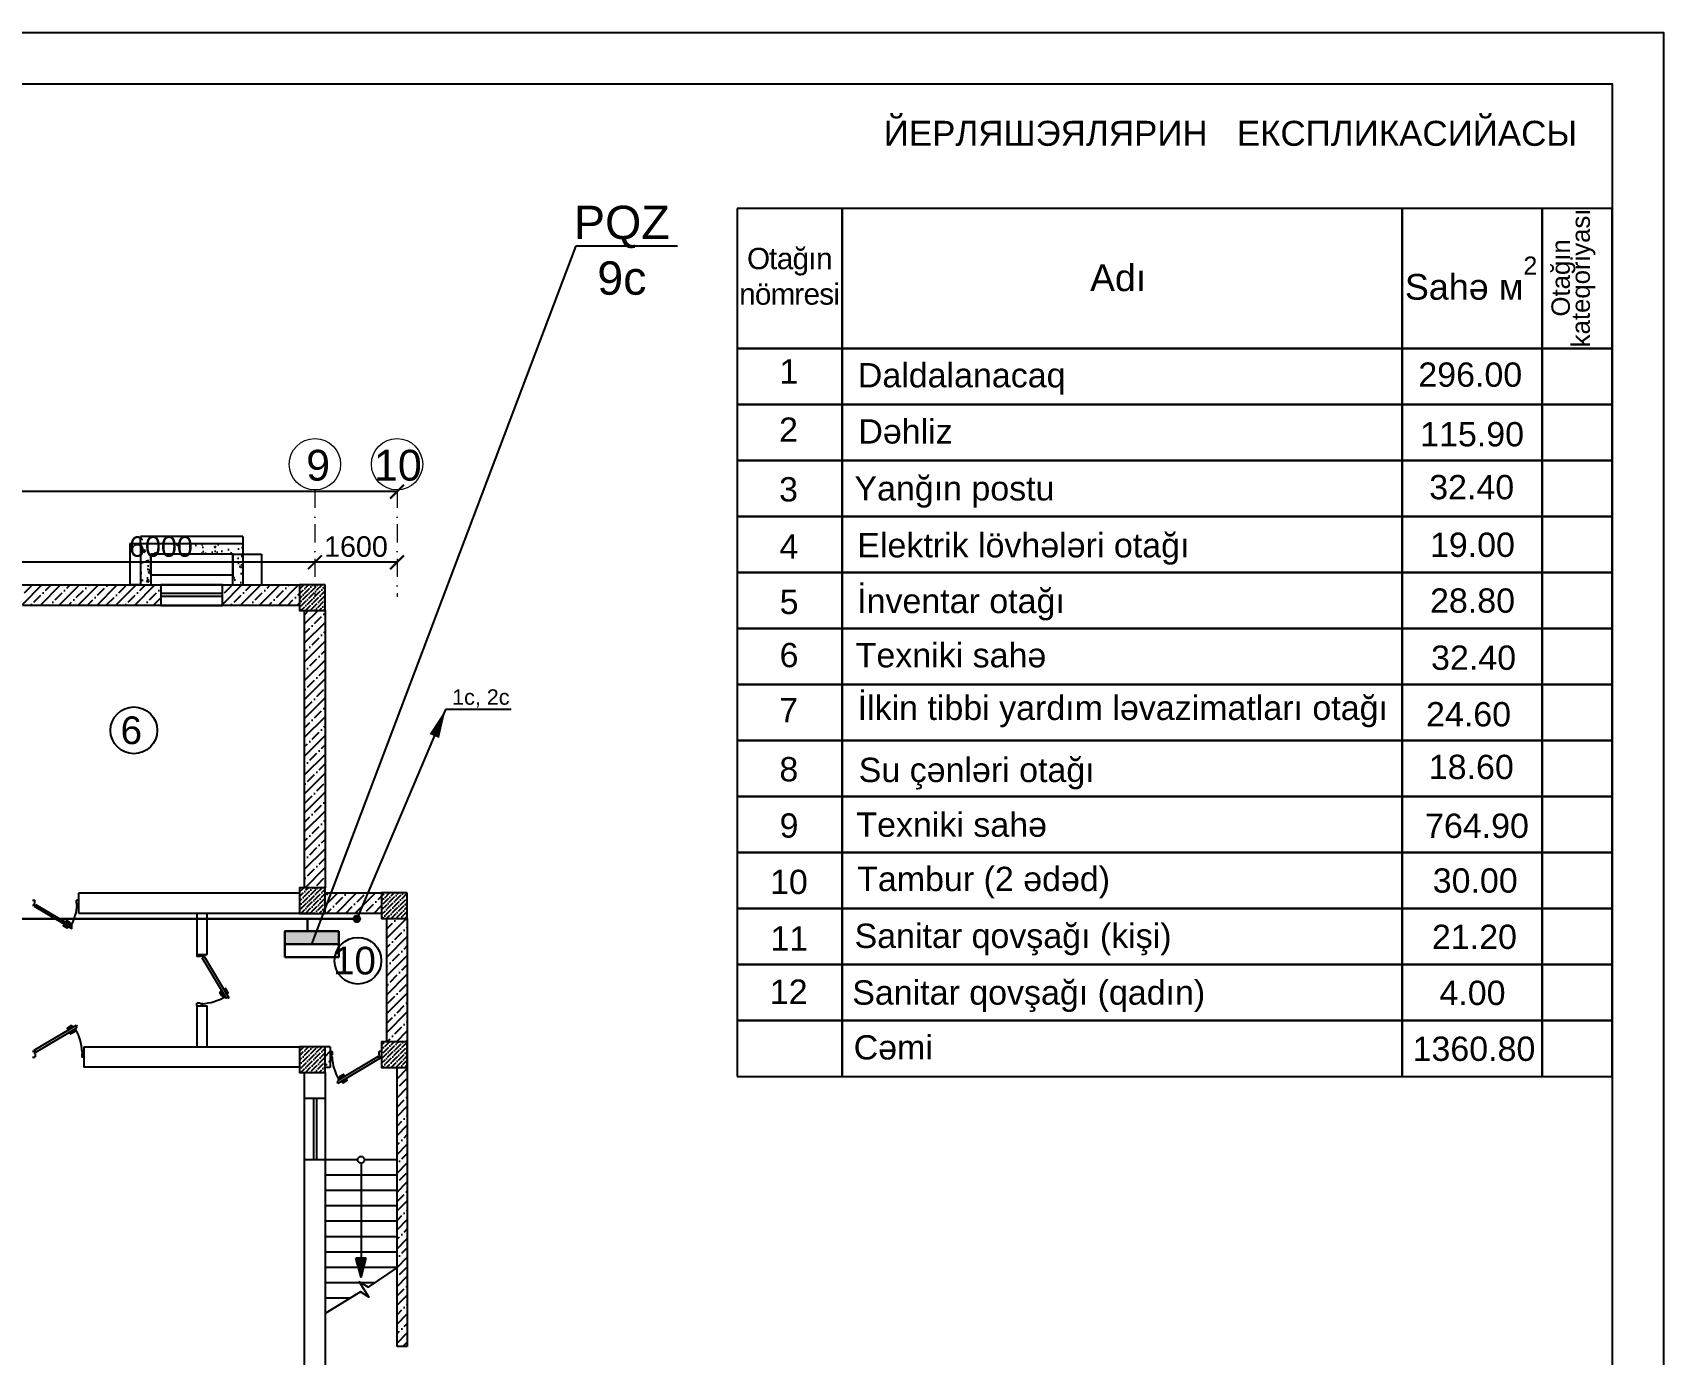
# Model space of a CAD drawing. Header units: millimetres. Extents: x 42452 to 2852333, y -419346 to 834876.
# Drawn here: x 2467468 to 2499242, y 665847 to 691603 of the extents above; entities that cross this region are included whole.
import ezdxf
from ezdxf import colors
from ezdxf.entities.mleader import LeaderData, LeaderLine
from ezdxf.math import Vec2, Vec3

# ---------------------------------------------------------------- set-up
doc = ezdxf.new("R2010")
doc.units = ezdxf.units.MM
doc.linetypes.add('Штрихпунктирная', pattern=[670.277762, 352.777767, -176.388884, 0, -141.111112])
for name, color, linetype, lineweight in [('0_Ном._пера__7', 7, 'Continuous', 60), ('0_Ном._пера__7_Ном._пера__7', 7, 'Continuous', 60), ('c_dv_l x_tti-25_Ном._пера__21_Ном._пера__21', 7, 'Continuous', 30), ('memar', 7, 'Continuous', 25), ('ДВЕРИ', 7, 'Continuous', 5), ('перегородка_Ном._пера__7_Ном._пера__7', 7, 'Continuous', 60), ('размер2_Ном._пера__148', 7, 'Continuous', 50), ('Соедин', 5, 'Continuous', 30), ('Соединение', 5, 'Continuous', 30), ('текст_свет', 5, 'Continuous', 30), ('Шит', 1, 'Continuous', 30), ('шкаф', 1, 'Continuous', 30)]:
    doc.layers.add(name, color=color, linetype=linetype, lineweight=lineweight)
doc.styles.get("Standard").update_dxf_attribs({"font": 'arial.ttf'})
doc.styles.add('СГЕНЕРИР_СТИЛЬ_1', font='arial.ttf')
doc.styles.add('СГЕНЕРИР_СТИЛЬ_6', font='')
doc.styles.get('СГЕНЕРИР_СТИЛЬ_6').set_extended_font_data('Arial AzLat Кириллический', bold=True)
doc.dimstyles.new('ISO-25', dxfattribs={"dimtxt": 2.5, "dimasz": 2.5, "dimexe": 1.25, "dimexo": 0.625, "dimtad": 1, "dimtxsty": 'Standard', "dimcen": 2.5, "dimadec": 0, "dimazin": 0, "dimtfac": 1, "dimtmove": 0, "dimatfit": 3, "dimfxl": 1, "dimarcsym": 0})
doc.dimstyles.new('razmeri a-g', dxfattribs={"dimtxt": 400, "dimasz": 270, "dimexe": 1.25, "dimexo": 0.625, "dimgap": 100, "dimtad": 1, "dimdec": 0, "dimtxsty": 'Standard', "dimblk": 'ARCHTICK', "dimcen": 2.5, "dimadec": 0, "dimazin": 0, "dimtfac": 1, "dimtdec": 0, "dimtmove": 0, "dimatfit": 3, "dimfxl": 1, "dimarcsym": 0})
pattern_1 = [(45, (3113164.77, 2034173.07), (-183.847756, 183.847756), []), (45, (3113072.85, 2034265), (-183.847756, 183.847756), [194.999993, -64.999998, 0, -64.999998])]

# ---------------------------------------------------------------- blocks, each defined once
blk = doc.blocks.new('qapi 700')
at = {"layer": 'ДВЕРИ', "color": 251, "lineweight": 25, "true_color": 0x636466}
for p, q in [((1281620, 90086), (1281659, 90086)), ((1281620, 89997), (1281651, 89997)), ((1281651, 89997), (1281651, 90034)), ((1281651, 90034), (1281659, 90034)), ((1281659, 90034), (1281659, 90086)), ((1282368, 90010), (1281735, 89633)), ((1282395, 89980), (1281741, 89591)), ((1282382, 89987), (1282368, 90010)), ((1282420, 90086), (1282380, 90086)), ((1282380, 90034), (1282380, 90085)), ((1282388, 90034), (1282380, 90034)), ((1282388, 89991), (1282382, 89987)), ((1282388, 89997), (1282388, 90034)), ((1282420, 89997), (1282388, 89997)), ((1282420, 89997), (1282388, 89997)), ((1282395, 89980), (1282388, 89991)), ((1281812, 89685), (1281762, 89656)), ((1281776, 89665), (1281770, 89676)), ((1281775, 89698), (1281826, 89728)), ((1281792, 89676), (1281793, 89674)), ((1281835, 89712), (1281794, 89687)), ((1281814, 89681), (1281812, 89685)), ((1281836, 89725), (1281838, 89722)), ((1281733, 89605), (1281747, 89613)), ((1281741, 89591), (1281733, 89605)), ((1281747, 89613), (1281735, 89633)), ((1281762, 89656), (1281765, 89651)), ((1281785, 89617), (1281787, 89613)), ((1281787, 89613), (1281837, 89642)), ((1281802, 89622), (1281809, 89609)), ((1281820, 89629), (1281818, 89631)), ((1281872, 89650), (1281831, 89626)), ((1281831, 89604), (1281881, 89634)), ((1281837, 89642), (1281835, 89646)), ((1281884, 89645), (1281883, 89647))]:
    blk.add_line(p, q, dxfattribs=at)
for centre, radius, start, end in [((1282471, 90052), 821, 183.4077, 209.5706), ((1281783, 89684), 15.9, 120.7133, 210.7133), ((1281798, 89680), 7.94, 120.7133, 210.7133), ((1281830, 89721), 7.94, 30.7133, 120.7133), ((1281831, 89718), 7.94, 300.7133, 30.7133), ((1281823, 89617), 15.9, 210.7133, 300.7133), ((1281827, 89633), 7.94, 210.7133, 300.7133), ((1281876, 89643), 7.94, 30.7133, 120.7133), ((1281877, 89641), 7.94, 300.7133, 30.7133)]:
    blk.add_arc(centre, radius, start, end, dxfattribs=at)
blk = doc.blocks.new('*D93')
at = {"layer": 'Defpoints', "color": 0, "lineweight": 30, "transparency": 16777216}
for p in [(2469568, 681782), (2469568, 681640), (2471568, 681640)]:
    blk.add_point(p, dxfattribs=at)
at = {"layer": 'memar', "color": 0, "lineweight": -2, "transparency": 16777216}
for p, q in [((2469568, 681641), (2469568, 681783)), ((2471566, 681782), (2469571, 681782)), ((2471568, 681641), (2471568, 681783))]:
    blk.add_line(p, q, dxfattribs=at)
at = {"layer": 'memar', "color": 0, "lineweight": 30, "transparency": 16777216}
for points in [[(2469571, 681782), (2469571, 681782), (2469568, 681782)], [(2471566, 681782), (2471566, 681782), (2471568, 681782)]]:
    blk.add_solid(points, dxfattribs=at)
at = {"layer": 'memar', "color": 0, "lineweight": 25, "transparency": 16777216, "insert": (2470568, 681784), "char_height": 2.5, "attachment_point": 5}
blk.add_mtext('2000', dxfattribs=at)
blk = doc.blocks.new('*D94')
at = {"layer": 'Defpoints', "color": 0, "lineweight": 30, "transparency": 16777216}
for p in [(2469568, 681640), (2469359, 680840), (2469568, 680840)]:
    blk.add_point(p, dxfattribs=at)
at = {"layer": 'memar', "color": 0, "lineweight": -2, "transparency": 16777216}
for p, q in [((2469568, 681640), (2469357, 681640)), ((2469359, 681638), (2469359, 680843)), ((2469568, 680840), (2469357, 680840))]:
    blk.add_line(p, q, dxfattribs=at)
at = {"layer": 'memar', "color": 0, "lineweight": 30, "transparency": 16777216}
for points in [[(2469358, 681638), (2469359, 681638), (2469359, 681640)], [(2469358, 680843), (2469359, 680843), (2469359, 680840)]]:
    blk.add_solid(points, dxfattribs=at)
at = {"layer": 'memar', "color": 0, "lineweight": 25, "transparency": 16777216, "insert": (2469357, 681240), "char_height": 2.5, "attachment_point": 5, "rotation": 90}
blk.add_mtext('800', dxfattribs=at)
blk = doc.blocks.new('*D95')
at = {"layer": 'Defpoints', "color": 0, "lineweight": 30, "transparency": 16777216}
for p in [(2469768, 681440), (2471368, 681440), (2471368, 681040)]:
    blk.add_point(p, dxfattribs=at)
at = {"layer": 'memar', "color": 0, "lineweight": -2, "transparency": 16777216}
for p, q in [((2469768, 681440), (2469768, 681039)), ((2471368, 681440), (2471368, 681039)), ((2469771, 681040), (2471366, 681040))]:
    blk.add_line(p, q, dxfattribs=at)
at = {"layer": 'memar', "color": 0, "lineweight": 30, "transparency": 16777216}
for points in [[(2469771, 681041), (2469771, 681040), (2469768, 681040)], [(2471366, 681041), (2471366, 681040), (2471368, 681040)]]:
    blk.add_solid(points, dxfattribs=at)
at = {"layer": 'memar', "color": 0, "lineweight": 25, "transparency": 16777216, "insert": (2470568, 681042), "char_height": 2.5, "attachment_point": 5}
blk.add_mtext('1600', dxfattribs=at)
blk = doc.blocks.new('*D96')
at = {"layer": 'Defpoints', "color": 0, "lineweight": 30, "transparency": 16777216}
for p in [(2471368, 681440), (2471368, 680840), (2471925, 680840)]:
    blk.add_point(p, dxfattribs=at)
at = {"layer": 'memar', "color": 0, "lineweight": -2, "transparency": 16777216}
for p, q in [((2471369, 681440), (2471926, 681440)), ((2471925, 681438), (2471925, 680843)), ((2471369, 680840), (2471926, 680840))]:
    blk.add_line(p, q, dxfattribs=at)
at = {"layer": 'memar', "color": 0, "lineweight": 30, "transparency": 16777216}
for points in [[(2471924, 681438), (2471925, 681438), (2471925, 681440)], [(2471924, 680843), (2471925, 680843), (2471925, 680840)]]:
    blk.add_solid(points, dxfattribs=at)
at = {"layer": 'memar', "color": 0, "lineweight": 25, "transparency": 16777216, "insert": (2471923, 681140), "char_height": 2.5, "attachment_point": 5, "rotation": 90}
blk.add_mtext('600', dxfattribs=at)
blk = doc.blocks.new('_ArchTick')
at = {"color": 0, "linetype": 'ByBlock', "const_width": 0.15}
blk.add_lwpolyline([(-0.5, -0.5), (0.5, 0.5)], dxfattribs=at)
blk = doc.blocks.new('*D109')
at = {"layer": 'Defpoints', "color": 0, "lineweight": 30, "transparency": 16777216}
for p in [(2429368, 682659), (2429368, 682659), (2474568, 682659)]:
    blk.add_point(p, dxfattribs=at)
at = {"layer": 'memar', "color": 0, "lineweight": -2, "transparency": 16777216}
for p, q in [((2429368, 682660), (2429368, 682660)), ((2474568, 682659), (2429368, 682659)), ((2474568, 682660), (2474568, 682660))]:
    blk.add_line(p, q, dxfattribs=at)
at = {"layer": 'memar', "color": 0, "lineweight": -2, "transparency": 16777216, "xscale": 270, "yscale": 270, "zscale": 270, "rotation": 180}
blk.add_blockref('_ArchTick', (2429368, 682659), dxfattribs=at)
at = {"layer": 'memar', "color": 0, "lineweight": -2, "transparency": 16777216, "xscale": 270, "yscale": 270, "zscale": 270}
blk.add_blockref('_ArchTick', (2474568, 682659), dxfattribs=at)
at = {"layer": 'memar', "color": 0, "lineweight": 15, "transparency": 16777216, "insert": (2451968, 682963), "char_height": 400, "attachment_point": 5}
blk.add_mtext('45200', dxfattribs=at)
blk = doc.blocks.new('*D77')
at = {"layer": 'Defpoints', "color": 0, "lineweight": 30, "transparency": 16777216}
for p in [(2472968, 681282), (2472968, 681282), (2474568, 681282)]:
    blk.add_point(p, dxfattribs=at)
at = {"layer": 'memar', "color": 0, "lineweight": -2, "transparency": 16777216}
for p, q in [((2472968, 681282), (2472968, 681283)), ((2474568, 681282), (2472968, 681282)), ((2474568, 681282), (2474568, 681283))]:
    blk.add_line(p, q, dxfattribs=at)
at = {"layer": 'memar', "color": 0, "lineweight": -2, "transparency": 16777216, "xscale": 270, "yscale": 270, "zscale": 270, "rotation": 180}
blk.add_blockref('_ArchTick', (2472968, 681282), dxfattribs=at)
at = {"layer": 'memar', "color": 0, "lineweight": -2, "transparency": 16777216, "xscale": 270, "yscale": 270, "zscale": 270}
blk.add_blockref('_ArchTick', (2474568, 681282), dxfattribs=at)
at = {"layer": 'memar', "color": 0, "lineweight": 15, "transparency": 16777216, "insert": (2473768, 681586), "char_height": 400, "attachment_point": 5}
blk.add_mtext('1600', dxfattribs=at)
blk = doc.blocks.new('*D78')
at = {"layer": 'Defpoints', "color": 0, "lineweight": 30, "transparency": 16777216}
for p in [(2466968, 681282), (2466968, 681282), (2472968, 681282)]:
    blk.add_point(p, dxfattribs=at)
at = {"layer": 'memar', "color": 0, "lineweight": -2, "transparency": 16777216}
for p, q in [((2466968, 681282), (2466968, 681283)), ((2472968, 681282), (2466968, 681282)), ((2472968, 681282), (2472968, 681283))]:
    blk.add_line(p, q, dxfattribs=at)
at = {"layer": 'memar', "color": 0, "lineweight": -2, "transparency": 16777216, "xscale": 270, "yscale": 270, "zscale": 270, "rotation": 180}
blk.add_blockref('_ArchTick', (2466968, 681282), dxfattribs=at)
at = {"layer": 'memar', "color": 0, "lineweight": -2, "transparency": 16777216, "xscale": 270, "yscale": 270, "zscale": 270}
blk.add_blockref('_ArchTick', (2472968, 681282), dxfattribs=at)
at = {"layer": 'memar', "color": 0, "lineweight": 15, "transparency": 16777216, "insert": (2469968, 681586), "char_height": 400, "attachment_point": 5}
blk.add_mtext('6000', dxfattribs=at)
blk = doc.blocks.new('ПГ')
at = {"layer": 'Шит'}
blk.add_hatch(color=256, dxfattribs=at).paths.add_polyline_path([(-470, 228), (-470, 3), (470, 3), (470, 228)])
blk.add_line((470, 228), (-470, 228), dxfattribs=at)
blk.add_lwpolyline([(-470, 452), (-470, 3), (470, 3), (470, 452)], close=True, dxfattribs=at)
blk = doc.blocks.new('t')
at = {"layer": 'Соедин', "lineweight": -3}
blk.add_hatch(color=256, dxfattribs=at).paths.add_polyline_path([(-65, 0, 1), (65, 0, 1)])
blk.add_circle((0, 0), 65.1, dxfattribs=at)

msp = doc.modelspace()

# ---------------------------------------------------------------- hatches: boundary and pattern name
at = {"layer": 'memar', "lineweight": 25}
h = msp.add_hatch(dxfattribs=at)
h.set_pattern_fill('AR-CONC', color=256, scale=2)
h.set_pattern_definition([(50, (2462596.13, 535805.5), (364.36934, -31.8782), [38.1, -419.1]), (355, (2462596.13, 535805.5), (-70.4868, 382.1137), [30.48, -335.2812]), (100.45144, (2462626.5, 535802.83), (293.8825, 350.2355), [32.38, -356.1805]), (46.1842, (2462596.13, 535907.1), (542.1581, -84.0847), [57.15, -628.65]), (96.63556, (2462641.3, 535900.1), (474.8083, 494.8522), [48.57, -534.2712]), (351.18415, (2462596.1, 535907.1), (474.8083, 494.8522), [45.72, -502.9195]), (21, (2462646.93, 535881.7), (303.2288, -204.5304), [38.1, -419.1]), (326, (2462646.93, 535881.7), (123.6041, 368.3759), [30.48, -335.28]), (71.45144, (2462672.2, 535864.64), (426.8328, 163.8455), [32.38, -356.1799]), (37.5, (2462596.13, 535805.49), (6.17721, 169.11008), [0, -331.216, 0, -340.36, 0, -336.55]), (7.5, (2462596.13, 535805.49), (133.63933, 200.36115), [0, -194.056, 0, -323.596, 0, -128.27]), (327.5, (2462482.84, 535805.49), (271.18119, -11.45749), [0, -127, 0, -396.24, 0, -525.78]), (317.5, (2462432.04, 535805.49), (296.25836, 50.853), [0, -165.1, 0, -263.144, 0, -373.38])])
h.paths.add_polyline_path([(2469568.32756, 681640.28762), (2471568.32756, 681640.28762), (2471568.32756, 680840.28762), (2471368.32756, 680840.28762), (2471368.32756, 681440.28762), (2469768.32756, 681440.28762), (2469768.32756, 680840.28762), (2469568.32756, 680840.28762)])
at = {"layer": 'memar', "linetype": 'Continuous', "lineweight": 25, "true_color": 0x000000}
h = msp.add_hatch(dxfattribs=at)
h.set_pattern_fill('ЖЕЛЕЗОБЕТОН', color=18, style=0, pattern_type=2)
h.set_pattern_definition(pattern_1)
h.paths.add_polyline_path([(2467267.91228, 680440.28762), (2467267.91228, 680840.28762), (2469968.32757, 680840.28762), (2469968.32757, 680440.28762)])
h = msp.add_hatch(dxfattribs=at)
h.set_pattern_fill('ЖЕЛЕЗОБЕТОН', color=18, style=0, pattern_type=2)
h.set_pattern_definition([(45, (3117065.2, 2034173.07), (-183.847756, 183.847756), []), (45, (3116973.26, 2034265), (-183.847756, 183.847756), [194.999993, -64.999998, 0, -64.999998])])
h.paths.add_polyline_path([(2471168.32756, 680440.28762), (2471168.32756, 680840.28762), (2472667.71721, 680840.28762), (2472667.71721, 680440.28762)])
at = {"layer": 'memar', "lineweight": 25}
h = msp.add_hatch(dxfattribs=at)
h.set_pattern_fill('ANSI36', color=256, scale=500)
h.set_pattern_definition([(45, (795899.32, 2963253.95), (33.1456304, 121.533978), [156.25, -31.25, 0, -31.25])])
h.paths.add_polyline_path([(2472667.71721, 680840.28762), (2472667.71721, 680340.28762), (2473167.71721, 680340.28762), (2473167.71721, 680840.28762)])
at = {"layer": 'memar', "linetype": 'Continuous', "lineweight": 25, "true_color": 0x000000}
h = msp.add_hatch(dxfattribs=at)
h.set_pattern_fill('ЖЕЛЕЗОБЕТОН', color=18, style=0, pattern_type=2)
h.set_pattern_definition(pattern_1)
h.paths.add_polyline_path([(2472768.08844, 680340.28762), (2473168.08844, 680340.28762), (2473168.08844, 674940.28193), (2472768.08844, 674940.28193)])
at = {"layer": 'memar', "lineweight": 25}
h = msp.add_hatch(dxfattribs=at)
h.set_pattern_fill('ANSI36', color=256, scale=500)
h.set_pattern_definition([(45, (795899.14, 2957353.946), (33.1456304, 121.533978), [156.25, -31.25, 0, -31.25])])
h.paths.add_polyline_path([(2472667.89352, 674940.28193), (2472667.89352, 674440.28193), (2473167.89352, 674440.28193), (2473167.89352, 674940.28193)])
at = {"layer": 'memar', "linetype": 'Continuous', "lineweight": 25, "true_color": 0x000000}
h = msp.add_hatch(dxfattribs=at)
h.set_pattern_fill('ЖЕЛЕЗОБЕТОН', color=18, style=0, pattern_type=2)
h.set_pattern_definition(pattern_1)
h.paths.add_polyline_path([(2473167.89352, 674440.28193), (2473167.89352, 674840.28193), (2474267.89352, 674840.28193), (2474267.89352, 674440.28193)])
at = {"layer": 'memar', "lineweight": 25}
h = msp.add_hatch(dxfattribs=at)
h.set_pattern_fill('ANSI36', color=256, scale=500)
h.set_pattern_definition([(45, (794298.95, 2957253.946), (33.1456304, 121.533978), [156.25, -31.25, 0, -31.25])])
h.paths.add_polyline_path([(2474268.08844, 674840.28193), (2474268.08844, 674340.28193), (2474768.08844, 674340.28193), (2474768.08844, 674840.28193)])
at = {"layer": 'memar', "linetype": 'Continuous', "lineweight": 25, "true_color": 0x000000}
h = msp.add_hatch(dxfattribs=at)
h.set_pattern_fill('ЖЕЛЕЗОБЕТОН', color=18, style=0, pattern_type=2)
h.set_pattern_definition([(45, (3157846.5, 2039104.03), (-183.847756, 183.847756), []), (45, (3157754.6, 2039195.95), (-183.847756, 183.847756), [194.999993, -64.999998, 0, -64.999998])])
h.paths.add_polyline_path([(2474768.08844, 674840.28193), (2474768.08844, 674340.28193), (2474767.89352, 674340.28193), (2474767.89352, 674840.08701)])
h = msp.add_hatch(dxfattribs=at)
h.set_pattern_fill('ЖЕЛЕЗОБЕТОН', color=18, style=0, pattern_type=2)
h.set_pattern_definition(pattern_1)
h.paths.add_polyline_path([(2474368.08844, 674340.28193), (2474768.08844, 674340.28193), (2474768.08844, 671940.28193), (2474368.08844, 671940.28193)])
at = {"layer": 'memar', "lineweight": 25}
h = msp.add_hatch(dxfattribs=at)
h.set_pattern_fill('ANSI36', color=256, scale=500)
h.set_pattern_definition([(45, (795899.14, 2954253.946), (33.1456304, 121.533978), [156.25, -31.25, 0, -31.25])])
h.paths.add_polyline_path([(2472667.89352, 671840.28193), (2472667.89352, 671340.28193), (2473167.89352, 671340.28193), (2473167.89352, 671840.28193)])
at = {"layer": 'memar', "linetype": 'Continuous', "lineweight": 25, "true_color": 0x000000}
h = msp.add_hatch(dxfattribs=at)
h.set_pattern_fill('ЖЕЛЕЗОБЕТОН', color=18, style=0, pattern_type=2)
h.set_pattern_definition(pattern_1)
h.paths.add_polyline_path([(2473167.89352, 671840.28192), (2473268.08844, 671840.28192), (2473268.08844, 671555.28193), (2473268.08844, 671440.28193), (2473167.89352, 671440.28193)])
at = {"layer": 'memar', "lineweight": 25}
h = msp.add_hatch(dxfattribs=at)
h.set_pattern_fill('ANSI36', color=256, scale=500)
h.set_pattern_definition([(45, (794299.14, 2954353.946), (33.1456304, 121.533978), [156.25, -31.25, 0, -31.25])])
h.paths.add_polyline_path([(2474267.89352, 671940.28193), (2474267.89352, 671440.28193), (2474767.89352, 671440.28193), (2474767.89352, 671940.28193)])
at = {"layer": 'memar', "linetype": 'Continuous', "lineweight": 25, "true_color": 0x000000}
h = msp.add_hatch(dxfattribs=at)
h.set_pattern_fill('ЖЕЛЕЗОБЕТОН', color=18, style=0, pattern_type=2)
h.set_pattern_definition(pattern_1)
h.paths.add_polyline_path([(2474768.08844, 671940.28193), (2474768.08844, 671440.28193), (2474767.89352, 671440.47685), (2474767.89352, 671940.28193)])
h = msp.add_hatch(dxfattribs=at)
h.set_pattern_fill('ЖЕЛЕЗОБЕТОН', color=18, style=0, pattern_type=2)
h.set_pattern_definition(pattern_1)
h.paths.add_polyline_path([(2474768.08844, 671940.28193), (2474768.08844, 671440.28193), (2474767.89352, 671440.47685), (2474767.89352, 671940.28193)])
h = msp.add_hatch(dxfattribs=at)
h.set_pattern_fill('ЖЕЛЕЗОБЕТОН', color=18, style=0, pattern_type=2)
h.set_pattern_definition(pattern_1)
h.paths.add_polyline_path([(2474568.08844, 671440.28193), (2474768.08844, 671440.28193), (2474768.08844, 666000.28193), (2474568.08844, 666000.28193)])
msp.add_hatch(color=18, dxfattribs=at).paths.add_polyline_path([(2473868.08845, 667348.50288), (2473768.08845, 667721.70788), (2473968.08845, 667721.70788)])

# ---------------------------------------------------------------- linework, layer by layer
at = {"layer": 'c_dv_l x_tti-25_Ном._пера__21_Ном._пера__21', "linetype": 'Continuous', "lineweight": 25, "flags": 128}
for points in [[(2415634.38163, 691602.70891), (2499241.93363, 691602.70891), (2499241.93363, 632480.22571), (2415634.38163, 632480.22571)], [(2419615.69363, 690607.38091), (2498246.60563, 690607.38091), (2498246.60563, 633475.55371), (2419615.69363, 633475.55371)]]:
    msp.add_lwpolyline(points, close=True, dxfattribs=at)
at = {"layer": 'memar', "color": 0, "lineweight": 25}
for p, q in [((2468367.08844, 674440.28193), (2468367.08844, 674840.28193)), ((2470667.89352, 673641.07299), (2470867.89352, 673641.07299)), ((2470667.89352, 672641.07298), (2470867.89352, 672641.07298)), ((2468467.91214, 671841.2567), (2468467.91214, 671441.2567))]:
    msp.add_line(p, q, dxfattribs=at)
at = {"layer": 'memar', "linetype": 'Continuous', "lineweight": 25}
for p, q in [((2473802.28863, 669640.28193), (2473168.08845, 669640.28193)), ((2473868.08845, 669574.48212), (2473868.08845, 667721.70788)), ((2474568.08845, 669640.28193), (2473933.88826, 669640.28193)), ((2474568.08845, 669340.28193), (2473168.08845, 669340.28193)), ((2474568.08845, 669040.28193), (2473168.08845, 669040.28193)), ((2474568.08845, 668740.28193), (2473168.08845, 668740.28193)), ((2474568.08845, 668440.28193), (2473168.08845, 668440.28193)), ((2474568.08845, 668140.28193), (2473168.08845, 668140.28193)), ((2474568.08845, 667840.28193), (2473168.08845, 667840.28193)), ((2473868.08845, 667348.50288), (2473768.08845, 667721.70788)), ((2473968.08845, 667721.70788), (2473768.08845, 667721.70788)), ((2473868.08845, 667348.50288), (2473968.08845, 667721.70788)), ((2474568.08845, 667540.28193), (2473168.08845, 667540.28193)), ((2473845.77328, 667240.28193), (2473168.08845, 667240.28193)), ((2473648.7128, 666940.28193), (2473168.08845, 666940.28193)), ((2474125.11344, 667240.28193), (2473867.98223, 667240.28193))]:
    msp.add_line(p, q, dxfattribs=at)
at = {"layer": 'memar', "linetype": 'Штрихпунктирная', "lineweight": 15, "flags": 128}
for points in [[(2472967.89351, 682692.42895), (2472967.89351, 680607.01451)], [(2474568.08844, 682692.42895), (2474568.08844, 680607.01451)]]:
    msp.add_lwpolyline(points, dxfattribs=at)
at = {"layer": 'memar', "color": 0, "lineweight": 25}
for points in [[(2471568.32756, 680840.28762), (2471568.32756, 681640.28762), (2469568.32756, 681640.28762), (2469568.32756, 680840.28762)], [(2471368.32756, 680840.28762), (2471368.32756, 681440.28762), (2469768.32756, 681440.28762), (2469768.32756, 680840.28762)], [(2431267.71721, 680840.28762), (2472667.71721, 680840.28762)], [(2472667.89352, 680440.28762), (2467267.91228, 680440.28762)], [(2472768.08844, 674940.28193), (2472768.08844, 680340.28762)], [(2473167.89352, 680340.28762), (2473167.89352, 674940.28193)], [(2468367.08844, 674840.28193), (2472667.89352, 674840.28193)], [(2473168.08844, 674840.28193), (2474268.08844, 674840.28193)], [(2472968.08844, 674440.28193), (2468367.08844, 674440.28193)], [(2470667.89352, 674440.28193), (2470667.89352, 673641.07299)], [(2470867.89352, 673641.07299), (2470867.89352, 674440.28193)], [(2474267.89352, 674440.28193), (2473167.89352, 674440.28193)], [(2474368.08844, 671940.28193), (2474368.08844, 674340.28193)], [(2474768.08844, 674340.28193), (2474768.08844, 671440.28193)], [(2470667.89352, 672641.07298), (2470667.89352, 671840.28193)], [(2470867.89352, 671840.28193), (2470867.89352, 672641.07298)], [(2473268.08845, 671840.28193), (2473167.89352, 671840.28193)], [(2473268.08845, 671840.28193), (2473268.08845, 671440.28193)], [(2473268.08845, 671440.28193), (2473167.89352, 671440.28193)], [(2474568.08844, 666000.28193), (2474568.08844, 671440.28193)], [(2474768.08844, 671440.28193), (2474768.08844, 666000.28193)], [(2474768.08844, 666000.28193), (2474568.08844, 666000.28193)]]:
    msp.add_lwpolyline(points, dxfattribs=at)
for points in [[(2471168.32756, 680840.28762), (2469968.32757, 680840.28762), (2469968.32757, 680440.28762), (2471168.32756, 680440.28762)], [(2473167.89352, 670840.45108), (2473167.89352, 669640.45108), (2472767.89352, 669640.45108), (2472767.89352, 670840.45108)]]:
    msp.add_lwpolyline(points, close=True, dxfattribs=at)
at = {"layer": 'memar', "color": 146, "lineweight": 25, "true_color": 0x105689}
for points in [[(2469968.32757, 680671.42503), (2469968.32757, 680621.42503), (2471168.32756, 680621.42503), (2471168.32756, 680671.42503)], [(2472999.03092, 669640.45108), (2472949.03092, 669640.45108), (2472949.03092, 670840.45108), (2472999.03092, 670840.45108)]]:
    msp.add_lwpolyline(points, close=True, dxfattribs=at)
at = {"layer": 'memar', "color": 3, "lineweight": 25}
for points in [[(2473167.71721, 680840.28762), (2472667.71721, 680840.28762), (2472667.71721, 680340.28762), (2473167.71721, 680340.28762)], [(2473167.89352, 674940.28193), (2472667.89352, 674940.28193), (2472667.89352, 674440.28193), (2473167.89352, 674440.28193)], [(2474768.08844, 674840.28193), (2474268.08844, 674840.28193), (2474268.08844, 674340.28193), (2474768.08844, 674340.28193)], [(2473167.89352, 671840.28193), (2472667.89352, 671840.28193), (2472667.89352, 671340.28193), (2473167.89352, 671340.28193)], [(2474767.89352, 671940.28193), (2474267.89352, 671940.28193), (2474267.89352, 671440.28193), (2474767.89352, 671440.28193)]]:
    msp.add_lwpolyline(points, close=True, dxfattribs=at)
at = {"layer": 'memar', "color": 0, "lineweight": 25, "flags": 128}
for points in [[(2468467.91214, 671841.2567), (2472667.89352, 671841.2567)], [(2472667.89352, 671441.2567), (2468467.91214, 671441.2567)], [(2472767.89352, 670845.28193), (2472767.89352, 671340.28193)], [(2473167.89352, 671340.28193), (2473167.89352, 670845.28193)], [(2472767.89352, 665440.28193), (2472767.89352, 669640.45108)], [(2473167.89352, 669640.45108), (2473167.89352, 657640.28193)]]:
    msp.add_lwpolyline(points, dxfattribs=at)
at = {"layer": 'memar', "lineweight": 25}
msp.add_lwpolyline([(2474568.08845, 667540.28193), (2474006.02167, 667159.62832), (2473833.35216, 667260.51557), (2474017.83699, 666959.99517), (2473853.36564, 667065.91515), (2473168.08845, 666645.23407)], dxfattribs=at)
at = {"layer": 'memar', "linetype": 'Continuous', "lineweight": 15}
for centre in [(2472967.89311, 683192.42896), (2474568.08804, 683192.42896)]:
    msp.add_circle(centre, 500, dxfattribs=at)
at = {"layer": 'memar', "color": 0, "lineweight": 25}
for centre in [(2469440.4111, 678007.24707), (2473806.78779, 673518.69458)]:
    msp.add_circle(centre, 454.87332, dxfattribs=at)
at = {"layer": 'memar', "linetype": 'Continuous', "lineweight": 25}
msp.add_circle((2473868.08845, 669640.28193), 65.79981, dxfattribs=at)
at = {"layer": 'размер2_Ном._пера__148', "linetype": 'Continuous', "lineweight": 25, "flags": 128}
for points in [[(2481197.10581, 688172.58068), (2481197.10581, 685444.66071), (2483243.04579, 685444.66071), (2483243.04579, 688172.58068)], [(2483243.04579, 685444.66071), (2494154.72568, 685444.66071), (2494154.72568, 688172.58068), (2483243.04579, 688172.58068)], [(2494154.72568, 688172.58068), (2494154.72568, 685444.66071), (2496882.64565, 685444.66071), (2496882.64565, 688172.58068)], [(2496882.64565, 688172.58068), (2496882.64565, 685444.66071), (2498246.60563, 685444.66071), (2498246.60563, 688172.58068)], [(2481197.10581, 684353.49272), (2483243.04579, 684353.49272), (2483243.04579, 685444.66071), (2481197.10581, 685444.66071)], [(2483243.04579, 684353.49272), (2494154.72568, 684353.49272), (2494154.72568, 685444.66071), (2483243.04579, 685444.66071)], [(2494154.72568, 684353.49272), (2496882.64565, 684353.49272), (2496882.64565, 685444.66071), (2494154.72568, 685444.66071)], [(2496882.64565, 684353.49272), (2498246.60563, 684353.49272), (2498246.60563, 685444.66071), (2496882.64565, 685444.66071)], [(2481197.10581, 683262.32473), (2483243.04579, 683262.32473), (2483243.04579, 684353.49272), (2481197.10581, 684353.49272)], [(2483243.04579, 683262.32473), (2494154.72568, 683262.32473), (2494154.72568, 684353.49272), (2483243.04579, 684353.49272)], [(2494154.72568, 683262.32473), (2496882.64565, 683262.32473), (2496882.64565, 684353.49272), (2494154.72568, 684353.49272)], [(2496882.64565, 683262.32473), (2498246.60563, 683262.32473), (2498246.60563, 684353.49272), (2496882.64565, 684353.49272)], [(2481197.10581, 682171.15674), (2483243.04579, 682171.15674), (2483243.04579, 683262.32473), (2481197.10581, 683262.32473)], [(2483243.04579, 682171.15674), (2494154.72568, 682171.15674), (2494154.72568, 683262.32473), (2483243.04579, 683262.32473)], [(2494154.72568, 682171.15674), (2496882.64565, 682171.15674), (2496882.64565, 683262.32473), (2494154.72568, 683262.32473)], [(2496882.64565, 682171.15674), (2498246.60563, 682171.15674), (2498246.60563, 683262.32473), (2496882.64565, 683262.32473)], [(2481197.10581, 681079.98875), (2483243.04579, 681079.98875), (2483243.04579, 682171.15674), (2481197.10581, 682171.15674)], [(2483243.04579, 681079.98875), (2494154.72568, 681079.98875), (2494154.72568, 682171.15674), (2483243.04579, 682171.15674)], [(2494154.72568, 681079.98875), (2496882.64565, 681079.98875), (2496882.64565, 682171.15674), (2494154.72568, 682171.15674)], [(2496882.64565, 681079.98875), (2498246.60563, 681079.98875), (2498246.60563, 682171.15674), (2496882.64565, 682171.15674)], [(2481197.10581, 679988.82076), (2483243.04579, 679988.82076), (2483243.04579, 681079.98875), (2481197.10581, 681079.98875)], [(2483243.04579, 679988.82076), (2494154.72568, 679988.82076), (2494154.72568, 681079.98875), (2483243.04579, 681079.98875)], [(2494154.72568, 679988.82076), (2496882.64565, 679988.82076), (2496882.64565, 681079.98875), (2494154.72568, 681079.98875)], [(2496882.64565, 679988.82076), (2498246.60563, 679988.82076), (2498246.60563, 681079.98875), (2496882.64565, 681079.98875)], [(2481197.10581, 678897.65277), (2483243.04579, 678897.65277), (2483243.04579, 679988.82076), (2481197.10581, 679988.82076)], [(2483243.04579, 678897.65277), (2494154.72568, 678897.65277), (2494154.72568, 679988.82076), (2483243.04579, 679988.82076)], [(2494154.72568, 678897.65277), (2496882.64565, 678897.65277), (2496882.64565, 679988.82076), (2494154.72568, 679988.82076)], [(2496882.64565, 678897.65277), (2498246.60563, 678897.65277), (2498246.60563, 679988.82076), (2496882.64565, 679988.82076)], [(2481197.10581, 677806.48478), (2483243.04579, 677806.48478), (2483243.04579, 678897.65277), (2481197.10581, 678897.65277)], [(2483243.04579, 677806.48478), (2494154.72568, 677806.48478), (2494154.72568, 678897.65277), (2483243.04579, 678897.65277)], [(2494154.72568, 677806.48478), (2496882.64565, 677806.48478), (2496882.64565, 678897.65277), (2494154.72568, 678897.65277)], [(2496882.64565, 677806.48478), (2498246.60563, 677806.48478), (2498246.60563, 678897.65277), (2496882.64565, 678897.65277)], [(2481197.10581, 676715.3168), (2483243.04579, 676715.3168), (2483243.04579, 677806.48478), (2481197.10581, 677806.48478)], [(2483243.04579, 676715.3168), (2494154.72568, 676715.3168), (2494154.72568, 677806.48478), (2483243.04579, 677806.48478)], [(2494154.72568, 676715.3168), (2496882.64565, 676715.3168), (2496882.64565, 677806.48478), (2494154.72568, 677806.48478)], [(2496882.64565, 676715.3168), (2498246.60563, 676715.3168), (2498246.60563, 677806.48478), (2496882.64565, 677806.48478)], [(2481197.10581, 675624.14881), (2483243.04579, 675624.14881), (2483243.04579, 676715.3168), (2481197.10581, 676715.3168)], [(2483243.04579, 675624.14881), (2494154.72568, 675624.14881), (2494154.72568, 676715.3168), (2483243.04579, 676715.3168)], [(2494154.72568, 675624.14881), (2496882.64565, 675624.14881), (2496882.64565, 676715.3168), (2494154.72568, 676715.3168)], [(2496882.64565, 675624.14881), (2498246.60563, 675624.14881), (2498246.60563, 676715.3168), (2496882.64565, 676715.3168)], [(2481197.10581, 674532.98082), (2483243.04579, 674532.98082), (2483243.04579, 675624.14881), (2481197.10581, 675624.14881)], [(2483243.04579, 674532.98082), (2494154.72568, 674532.98082), (2494154.72568, 675624.14881), (2483243.04579, 675624.14881)], [(2494154.72568, 674532.98082), (2496882.64565, 674532.98082), (2496882.64565, 675624.14881), (2494154.72568, 675624.14881)], [(2496882.64565, 674532.98082), (2498246.60563, 674532.98082), (2498246.60563, 675624.14881), (2496882.64565, 675624.14881)], [(2481197.10581, 673441.81283), (2483243.04579, 673441.81283), (2483243.04579, 674532.98082), (2481197.10581, 674532.98082)], [(2483243.04579, 673441.81283), (2494154.72568, 673441.81283), (2494154.72568, 674532.98082), (2483243.04579, 674532.98082)], [(2494154.72568, 673441.81283), (2496882.64565, 673441.81283), (2496882.64565, 674532.98082), (2494154.72568, 674532.98082)], [(2496882.64565, 673441.81283), (2498246.60563, 673441.81283), (2498246.60563, 674532.98082), (2496882.64565, 674532.98082)], [(2481197.10581, 672350.64484), (2483243.04579, 672350.64484), (2483243.04579, 673441.81283), (2481197.10581, 673441.81283)], [(2483243.04579, 672350.64484), (2494154.72568, 672350.64484), (2494154.72568, 673441.81283), (2483243.04579, 673441.81283)], [(2494154.72568, 672350.64484), (2496882.64565, 672350.64484), (2496882.64565, 673441.81283), (2494154.72568, 673441.81283)], [(2496882.64565, 672350.64484), (2498246.60563, 672350.64484), (2498246.60563, 673441.81283), (2496882.64565, 673441.81283)], [(2481197.10581, 671259.47685), (2483243.04579, 671259.47685), (2483243.04579, 672350.64484), (2481197.10581, 672350.64484)], [(2483243.04579, 671259.47685), (2494154.72568, 671259.47685), (2494154.72568, 672350.64484), (2483243.04579, 672350.64484)], [(2494154.72568, 671259.47685), (2496882.64565, 671259.47685), (2496882.64565, 672350.64484), (2494154.72568, 672350.64484)], [(2496882.64565, 671259.47685), (2498246.60563, 671259.47685), (2498246.60563, 672350.64484), (2496882.64565, 672350.64484)]]:
    msp.add_lwpolyline(points, close=True, dxfattribs=at)
at = {"layer": 'Соединение', "color": 0, "lineweight": -3}
for p, q in [((2475515.70539, 678416.29416), (2473785.22765, 674331.75637)), ((2476792.1791, 678416.29416), (2475515.70539, 678416.29416))]:
    msp.add_line(p, q, dxfattribs=at)
at = {"layer": 'Соединение', "color": 1}
msp.add_lwpolyline([(2475515.70539, 678416.29416, 0, 200, 0), (2475295.48647, 677896.49985, 50, 50, 0)], format="xyseb", dxfattribs=at)
at = {"layer": 'шкаф'}
for p, q in [((2473785.22765, 674331.75637), (2456981.70914, 674331.75637)), ((2472826.63092, 674331.75637), (2472826.63092, 674095.30483))]:
    msp.add_line(p, q, dxfattribs=at)

# ---------------------------------------------------------------- block references
at = {"layer": 'memar', "lineweight": 25}
for p, xscale, yscale, zscale in [((3906141.8987, 573635.68145), -1.121843277023546, 1.121843277023546, 1.121843277023546), ((860942.35204, 558419.2472), 1.258032501490013, 1.258032501490013, 1.258032501490013)]:
    msp.add_blockref('qapi 700', p, dxfattribs=dict(at, xscale=xscale, yscale=yscale, zscale=zscale))
at = {"layer": 'memar', "lineweight": 25, "xscale": 1.258032501490013, "yscale": 1.258032501490013, "zscale": 1.258032501490013}
for p, rotation in [((2583998.89811, -939678.04249), 90.00000000000001), ((4080793.45363, 784972.06652), 180)]:
    msp.add_blockref('qapi 700', p, dxfattribs=dict(at, rotation=rotation))
at = {"layer": 'Соедин', "color": 1, "rotation": 180}
msp.add_blockref('t', (2473785.22765, 674331.75637), dxfattribs=at)
at = {"layer": 'Шит', "xscale": -1.120968197858282, "yscale": 1.120968197858282, "zscale": 1.120968197858282, "rotation": 180}
msp.add_blockref('ПГ', (2472906.19785, 674095.30483), dxfattribs=at)

# ---------------------------------------------------------------- texts
at = {"layer": '0_Ном._пера__7', "linetype": 'Continuous', "lineweight": 25, "insert": (2484050.81648, 689636.72413), "char_height": 487.1979174, "attachment_point": 4, "style": 'СГЕНЕРИР_СТИЛЬ_6'}
msp.add_mtext('{\\fArial (Azeri Lat)|b0|i0|c204|p34;ЙЕРЛЯШЭЯЛЯРИН   ЕКСПЛИКАСИЙАСЫ}', dxfattribs=at)
at = {"layer": '0_Ном._пера__7_Ном._пера__7', "linetype": 'Continuous', "lineweight": 25, "insert": (2497488.76808, 686822.96402), "char_height": 359.0268581, "attachment_point": 5, "rotation": 90, "line_spacing_factor": 0.651249, "style": 'СГЕНЕРИР_СТИЛЬ_1'}
msp.add_mtext('{\\fArial|b0|i0|c238|p38;Otağın \\Pkateqoriyası}', dxfattribs=at)
at = {"layer": '0_Ном._пера__7_Ном._пера__7', "linetype": 'Continuous', "lineweight": 25, "attachment_point": 5, "style": 'СГЕНЕРИР_СТИЛЬ_1'}
for s, insert, char_height in [('\\pxqc;{\\fArial|b0|i0|c238|p34;\\T0.95;Otağın \\fArial|b0|i0|c0|p34;\\P\\fArial|b0|i0|c238|p34;nömresi}', (2482213.44361, 686851.90728), 414.9807942), ('{Adı                                                            }', (2488617.7124, 686822.19466), 520.9590641), ('{1}', (2482203.55147, 685002.2812), 473.629703), ('{2}', (2482196.32358, 683866.50603), 473.629703), ('{3}', (2482196.38085, 682700.0887), 473.629703), ('{4}', (2482203.19403, 681586.49872), 473.629703), ('{5}', (2482207.48689, 680506.80636), 473.629703), ('{6}', (2482205.82686, 679470.91973), 473.629703), ('{7}', (2482198.05226, 678401.8624), 473.629703), ('{8}', (2482202.0673, 677245.86415), 473.629703), ('{9}', (2482206.34351, 676149.31319), 473.629703), ('{10}', (2482203.73181, 675050.32212), 473.629703), ('{11}', (2482210.67577, 673953.75594), 473.629703), ('{12}', (2482200.324, 672914.72785), 473.629703)]:
    msp.add_mtext(s, dxfattribs=dict(at, insert=insert, char_height=char_height))
at = {"layer": '0_Ном._пера__7_Ном._пера__7', "linetype": 'Continuous', "lineweight": 25, "insert": (2495496.1504, 686815.51071), "char_height": 500.5505277, "attachment_point": 5, "line_spacing_factor": 0.651249, "style": 'СГЕНЕРИР_СТИЛЬ_1'}
msp.add_mtext('Sahə м{\\A1;\\H0.7x;\\S2^  ;}', dxfattribs=at)
at = {"layer": 'memar', "linetype": 'Continuous', "lineweight": 15, "char_height": 600, "attachment_point": 1, "style": 'СГЕНЕРИР_СТИЛЬ_1'}
for s, insert in [('9', (2472797.65501, 683473.33075)), ('{\\fArial|b0|i0|c238|p38;1}0', (2474118.39862, 683473.33075))]:
    msp.add_mtext(s, dxfattribs=dict(at, insert=insert))
at = {"layer": 'memar', "linetype": 'Continuous', "lineweight": 25, "char_height": 540, "attachment_point": 3, "style": 'СГЕНЕРИР_СТИЛЬ_1'}
for s, insert in [('6', (2469600.68129, 678279.08702)), ('10', (2474157.58219, 673790.53453))]:
    msp.add_mtext(s, dxfattribs=dict(at, insert=insert))
at = {"layer": 'перегородка_Ном._пера__7_Ном._пера__7', "linetype": 'Continuous', "lineweight": 25, "style": 'СГЕНЕРИР_СТИЛЬ_1'}
for s, insert, char_height, attachment_point in [('{Daldalanacaq}', (2483546.39045, 685164.03275), 473.6297033, 1), ('{Dəhliz}', (2483557.11804, 684068.78753), 473.629703, 1), ('{\\fArial|b0|i0|c238|p38;115}.90', (2494503.27211, 684014.24963), 473.6297033, 1), ('{\\fArial|b0|i0|c238|p38;Yanğın postu}', (2483479.14754, 682959.82166), 473.6297033, 1), ('3{\\fArial|b0|i0|c238|p38;2}.{\\fArial|b0|i0|c238|p38;4}0', (2494679.21765, 682983.26023), 473.6297033, 1), ('{Elektrik lövhələri otağı}', (2483535.73957, 681850.20894), 473.6297033, 1), ('{\\fArial|b0|i0|c238|p38;19}.{\\fArial|b0|i0|c238|p38;0}0', (2494693.96992, 681859.83057), 473.6297033, 1), ('{\\fArial|b0|i0|c238|p38;İnventar otağı}', (2485556.78622, 680764.55527), 473.6297033, 2), ('28.80', (2494695.63189, 680772.46719), 473.629703, 1), ('{\\fArial|b0|i0|c238|p38;Texniki sahə}', (2483504.46372, 679708.07184), 473.6297033, 1), ('{\\fArial|b0|i0|c238|p38;32}.{\\fArial|b0|i0|c238|p38;4}0', (2494715.73074, 679659.8519), 473.6297033, 1), ('{İlkin tibbi yardım ləvazimatları otağı}', (2483542.88243, 678682.45135), 473.6297033, 1), ('{\\fArial|b0|i0|c238|p38;24}.{\\fArial|b0|i0|c238|p38;6}0', (2494618.13001, 678558.04773), 473.6297033, 1), ('{\\fArial|b0|i0|c238|p38;Su çənləri otağı}', (2483563.97345, 677473.4131), 473.6297033, 1), ('1{\\fArial|b0|i0|c238|p38;8}.{\\fArial|b0|i0|c238|p38;6}0', (2494671.75824, 677531.17326), 473.6297033, 1), ('{\\fArial|b0|i0|c238|p38;Texniki sahə}', (2483517.63473, 676406.49406), 473.6297033, 1), ('764.90', (2494598.52225, 676385.01641), 473.629703, 1), ('{\\fArial|b0|i0|c238|p38;Tambur (2 ədəd)}', (2483533.56158, 675348.64939), 473.6297033, 1), ('{\\fArial|b0|i0|c238|p38;30}.{\\fArial|b0|i0|c238|p38;0}0', (2494748.16787, 675317.9535), 473.6297033, 1), ('{Sanitar qovşağı (kişi)}', (2483482.73772, 674240.28532), 473.6297033, 1), ('{\\fArial|b0|i0|c238|p38;21}.{\\fArial|b0|i0|c238|p38;2}0', (2494732.84003, 674220.38387), 473.6297033, 1), ('{Sanitar qovşağı (qadın)}', (2483437.90616, 673135.36233), 473.6297033, 1), ('{\\fArial|b0|i0|c238|p38;4}.{\\fArial|b0|i0|c238|p38;0}0', (2494879.07629, 673128.47793), 473.6297033, 1), ('{\\fArial|b0|i0|c238|p38;Cəmi}', (2483465.17347, 672067.30014), 473.6297033, 1)]:
    msp.add_mtext(s, dxfattribs=dict(at, insert=insert, char_height=char_height, attachment_point=attachment_point))
at = {"layer": 'перегородка_Ном._пера__7_Ном._пера__7', "color": 18, "linetype": 'Continuous', "lineweight": 25, "true_color": 0x000000, "char_height": 473.6297033, "attachment_point": 1, "style": 'СГЕНЕРИР_СТИЛЬ_1'}
for s, insert in [('{\\C7;296.00}', (2494467.57615, 685175.37917)), ('13{\\fArial|b0|i0|c238|p38;60}.{\\fArial|b0|i0|c238|p38;8}0', (2494355.36707, 672039.5705))]:
    msp.add_mtext(s, dxfattribs=dict(at, insert=insert))
at = {"layer": 'текст_свет', "color": 1, "linetype": 'Continuous', "lineweight": 0, "insert": (2475642.24713, 678806.10499), "char_height": 300, "width": 1549.345435, "attachment_point": 1}
msp.add_mtext('1c, 2c', dxfattribs=at)

# ---------------------------------------------------------------- dimensions: what is measured, and where the dimension line sits
at = {"layer": 'memar', "lineweight": 15}
for base, p1, p2, picture, middle in [((2429367.71736, 682659.18278), (2474568.08844, 682659.18278), (2429367.71736, 682659.18278), '*D109', (2451967.9029, 682963.41197)), ((2466967.71736, 681281.564), (2472967.89351, 681281.564), (2466967.71736, 681281.564), '*D78', (2469967.80544, 681585.7932))]:
    dim = msp.add_linear_dim(base=base, p1=p1, p2=p2, angle=180, dimstyle='razmeri a-g', dxfattribs=at)
    dim.commit()
    dim.dimension.update_dxf_attribs({"geometry": picture, "text_midpoint": middle})
at = {"layer": 'memar', "lineweight": 25}
for base, p1, p2, angle, picture, middle in [((2469358.61022, 680840.28762), (2469568.32756, 681640.28762), (2469568.32756, 680840.28762), 90, '*D94', (2469356.70878, 681240.28762)), ((2469568.32756, 681782.02379), (2471568.32756, 681640.28762), (2469568.32756, 681640.28762), 180, '*D93', (2470568.32756, 681783.92522)), ((2471368.32756, 681040.18409), (2469768.32756, 681440.28762), (2471368.32756, 681440.28762), 180, '*D95', (2470568.32756, 681042.08553))]:
    dim = msp.add_linear_dim(base=base, p1=p1, p2=p2, angle=angle, dimstyle='ISO-25', dxfattribs=at)
    dim.commit()
    dim.dimension.update_dxf_attribs({"geometry": picture, "text_midpoint": middle})
at = {"layer": 'memar', "lineweight": 15}
dim = msp.add_linear_dim(base=(2472967.89351, 681281.564), p1=(2474568.08844, 681281.564), p2=(2472967.89351, 681281.564), angle=180, dimstyle='razmeri a-g', dxfattribs=at)
dim.commit()
dim.dimension.update_dxf_attribs({"geometry": '*D77', "text_midpoint": (2473767.99098, 681281.564), "dimtype": 160})
at = {"layer": 'memar', "lineweight": 25}
dim = msp.add_linear_dim(base=(2471924.56548, 680840.28762), p1=(2471368.32756, 681440.28762), p2=(2471368.32756, 680840.28762), angle=90, dimstyle='ISO-25', dxfattribs=at)
dim.commit()
dim.dimension.update_dxf_attribs({"geometry": '*D96', "text_midpoint": (2471924.56548, 681140.28762), "dimtype": 160})

# ---------------------------------------------------------------- leaders
at = {"layer": 'Шит', "color": 0, "lineweight": -3}
ml = msp.add_multileader_mtext('Standard', dxfattribs=at)
ml.set_content('{\\C256;PQZ\\fArial|b0|i0|c238|p34; \\fArial|b0|i0|c204|p34;\\P9c}')
ml.set_leader_properties()
ml.build(insert=Vec2(0, 0))
ml.multileader.update_dxf_attribs({"text_left_attachment_type": 6, "text_right_attachment_type": 6, "dogleg_length": 0.36, "arrow_head_size": 0.18})
ctx = ml.context
ctx.base_point, ctx.char_height, ctx.arrow_head_size, ctx.landing_gap_size, ctx.plane_origin = Vec3(2478061.99205, 687448.99858), 650, 0.18, 0.09, Vec3(2449019.47661, 684616.77782)
ctx.left_attachment, ctx.right_attachment, ctx.text_align_type = 6, 6, 1
notes = []
notes.append((ctx, [(1, (1, 1, 0), (2478061.63205, 687448.99858), (1, 0), 0.36, [(0, [(2472906.19785, 673843.67989)], 0, [])])]))
ctx.mtext.insert, ctx.mtext.width, ctx.mtext.defined_height, ctx.mtext.alignment, ctx.mtext.flow_direction = Vec3(2478949.07046, 688228.99858), 5017.1388397, 4101.01587, 2, 5
for ctx, leaders in notes:
    for number, flags, end, landing, length, lines in leaders:
        leader = LeaderData()
        leader.index, (leader.has_last_leader_line, leader.has_dogleg_vector, leader.attachment_direction) = number, flags
        leader.last_leader_point, leader.dogleg_vector, leader.dogleg_length = Vec3(end), Vec3(landing), length
        for number, points, colour, breaks in lines:
            line = LeaderLine()
            line.index, line.vertices, line.color, line.breaks = number, Vec3.list(points), colors.encode_raw_color(colour), breaks
            leader.lines.append(line)
        ctx.leaders.append(leader)

doc.saveas('drawing.dxf')
